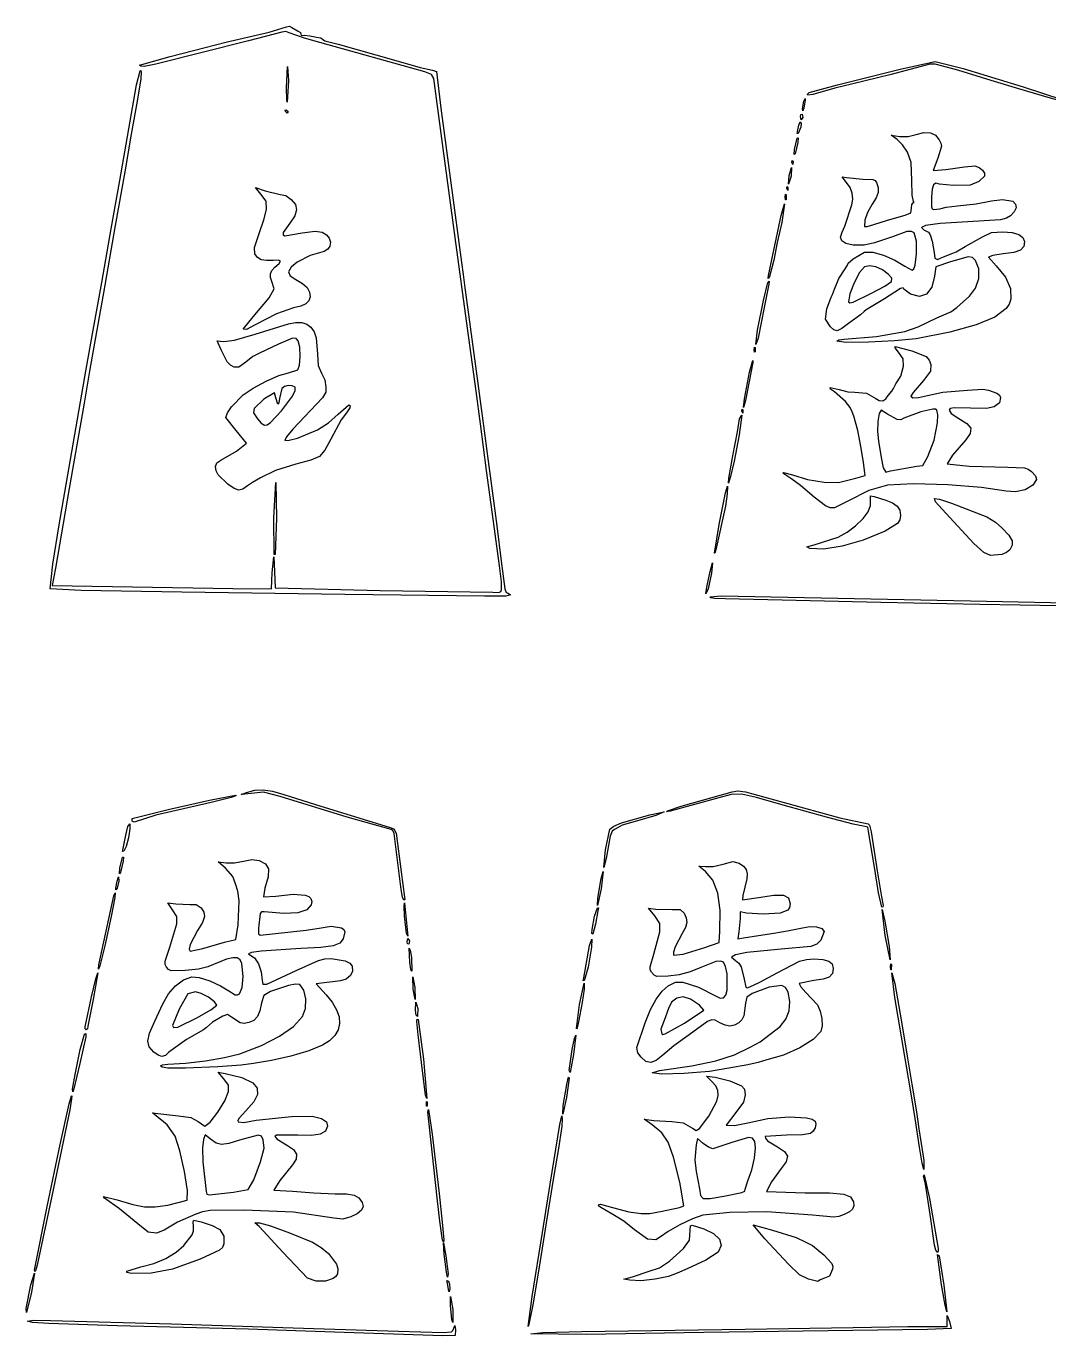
# Model space of a CAD drawing. Extents: x 118 to 1734, y 127 to 2403.
# Drawn here: x 867 to 1312, y 740 to 1309 of the extents above; entities that cross this region are included whole.
import ezdxf

# ---------------------------------------------------------------- set-up
doc = ezdxf.new("R2010")
doc.units = 0
doc.layers.get('0').update_dxf_attribs({"linetype": 'CONTINUOUS'})

msp = doc.modelspace()

# ---------------------------------------------------------------- linework, layer by layer
at = {"color": 7}
for points in [[(1005.75, 1062.096), (934.875, 1063.088625), (891.041672, 1063.829756), (877.5663, 1064.58405), (878.767275, 1075.269975), (881.5623, 1092.375), (893.25885, 1160.0625), (896.239425, 1176.9375), (900.0285, 1197.75), (904.17015, 1221), (907.8537, 1242), (915.071025, 1283.625), (916.670934, 1289.623744), (916.947208, 1289.765959), (917.111729, 1289.279602), (916.980975, 1286.25), (915.455025, 1276.5), (912.8298, 1262.181), (910.11525, 1245.764925), (905.906025, 1222.5), (900.714375, 1193.25), (896.954925, 1172.25), (894.768525, 1159.125), (892.41555, 1145.25), (885.87405, 1108.125), (879.85515, 1073.625), (878.5143, 1066.00725), (957, 1064.7831), (973.875, 1064.625), (974.090625, 1071.5625), (974.893725, 1078.5), (975.1437, 1072.071825), (975.465675, 1065.02265), (1021.019325, 1063.87815), (1069.956825, 1063.11255), (1072.676152, 1063.05035), (1073.440679, 1063.366283), (1073.861231, 1064.120147), (1073.828752, 1067.561401), (1072.8954, 1074.613575), (1070.289075, 1093.875), (1067.2977, 1116), (1064.647275, 1136.25), (1062.763275, 1150.5), (1058.9556, 1177.875), (1053.699075, 1217.25), (1048.49235, 1255.875), (1044.3243, 1286.3514), (1043.316009, 1288.119506), (1040.39685, 1289.2269), (994.875, 1301.97555), (988.125, 1303.913775), (981.471525, 1306.18695), (979.971956, 1306.744913), (978.269325, 1306.4598), (963.75, 1302.760575), (923.559075, 1292.61045), (918.421012, 1291.548609), (916.999784, 1291.637068), (916.5, 1292.148675), (929.8125, 1295.94705), (945, 1299.8007), (954, 1302.09375), (972.729825, 1306.5051), (980.365275, 1308.811725), (981.582806, 1309.076128), (982.6704, 1308.472425), (985.3584, 1306.919925), (986.389556, 1306.310991), (986.524425, 1305.58725), (986.663072, 1305.084525), (988.0314, 1305.165675), (990.437175, 1304.899425), (993.41925, 1304.25), (995.241919, 1304.029687), (996, 1303.5), (996.9375, 1302.760875), (1002.75, 1301.260275), (1027.875, 1294.1211), (1038.375, 1291.179675), (1043.8125, 1290.0081), (1045.533675, 1289.4375), (1047.35235, 1273.5), (1054.9176, 1217.25), (1056.448575, 1206.375), (1057.173, 1201.125), (1057.857825, 1195.445325), (1059.398475, 1183.820325), (1063.45875, 1153.875), (1066.49775, 1131), (1067.922675, 1120.125), (1069.082775, 1111.5), (1071.7566, 1092), (1073.6748, 1076.625), (1075.240734, 1064.644519), (1075.834811, 1063.026851), (1076.639325, 1062.75), (1077.75, 1061.93385), (1075.73227, 1061.462734), (1066.369387, 1061.325272), (1005.75, 1062.096)], [(1311.375, 1278.082275), (1298.625, 1281.804525), (1286.625, 1285.523775), (1272.114675, 1290.0192), (1262.329331, 1292.513447), (1260.051286, 1292.532847), (1257.864675, 1291.95855), (1243.125, 1288.153425), (1225.875, 1283.922525), (1218.75, 1282.213275), (1209.188625, 1279.342575), (1207.001953, 1279.049934), (1206.794242, 1279.540487), (1207.52175, 1280.26485), (1219.875, 1283.625975), (1247.06295, 1290.39375), (1262.2857, 1293.75), (1274.47275, 1290.674625), (1300.5, 1282.734975), (1317.3375, 1277.185425), (1317.573979, 1276.660662), (1316.667534, 1276.63395), (1311.375, 1278.082275)], [(980.381025, 1282.3125), (980.8125, 1291.501725), (981.17295, 1285.314225), (980.689519, 1276.109869), (980.509362, 1277.269976), (980.381025, 1282.3125)], [(1204.64955, 1273.125), (1205.25, 1276.5), (1205.728538, 1277.689678), (1205.85045, 1276.875), (1205.25, 1273.5), (1204.771462, 1272.310322), (1204.64955, 1273.125)], [(979.875, 1272), (979.78095, 1272.529687), (980.20575, 1272.75), (981, 1272), (980.66925, 1271.25), (979.875, 1272)], [(1203.75, 1269.79425), (1203.960675, 1270.7547), (1204.467225, 1270.89525), (1204.761975, 1269.351), (1204.0329, 1268.312175), (1203.75, 1269.79425)], [(1202.497575, 1263.313275), (1203, 1266.06135), (1203.6201, 1267.5), (1203.991196, 1266.801574), (1203.890278, 1265.220262), (1202.7861, 1262.492775), (1202.335528, 1262.476762), (1202.497575, 1263.313275)], [(1201.2177, 1255.5), (1202.348625, 1260.375), (1202.716481, 1260.627131), (1202.5323, 1258.5), (1201.401375, 1253.625), (1201.033519, 1253.372869), (1201.2177, 1255.5)], [(1219.5, 1172.185725), (1220.424937, 1172.768063), (1222.6875, 1173.014925), (1236.820734, 1174.239047), (1249.125, 1176.354675), (1254.900403, 1178.491453), (1263, 1182.2745), (1269.174525, 1185.000525), (1271.781825, 1186.803384), (1277.28915, 1191.766875), (1279.899, 1195.278554), (1281.2502, 1199.392734), (1281.255787, 1203.577466), (1279.8288, 1207.3008), (1278.567946, 1208.542209), (1276.667916, 1208.88075), (1269, 1206.75), (1262.6145, 1204.5), (1262.04105, 1200.441825), (1260.861047, 1195.654627), (1258.603687, 1192.668862), (1255.445372, 1191.616073), (1251.5625, 1192.6278), (1248.75, 1194.765225), (1248.424705, 1195.387621), (1247.170828, 1195.039809), (1240.209375, 1190.625), (1232.259675, 1185.75), (1231.5, 1185.120375), (1229.8125, 1183.71), (1224.63495, 1179.839625), (1221.746569, 1177.657584), (1219.703175, 1176.75), (1218.313755, 1177.198961), (1216.832437, 1178.366466), (1214.670675, 1181.78085), (1215.199547, 1186.300134), (1217.085225, 1191.314475), (1217.676375, 1192.5), (1218.536175, 1194.75), (1220.470125, 1199.3718), (1223.1843, 1203.6843), (1224.1875, 1205.2506), (1224.500484, 1206.072033), (1226.644294, 1207.910325), (1231.529175, 1210.88145), (1235.139367, 1210.809403), (1239.854259, 1209.574331), (1244.812279, 1207.473375), (1249.15185, 1204.803675), (1252.264575, 1203), (1252.996349, 1203.599021), (1253.583346, 1205.198775), (1254.258047, 1210.216631), (1254.158762, 1215.685866), (1253.155575, 1219.238775), (1251.970734, 1219.89165), (1250.041594, 1219.8333), (1243.6965, 1217.53725), (1235.951025, 1214.9907), (1231.49325, 1213.8708), (1226.60955, 1213.97355), (1223.529395, 1214.649832), (1221.707334, 1215.809175), (1221.140057, 1217.455474), (1221.82425, 1219.592625), (1222.99725, 1222.125), (1226.066925, 1231.5), (1226.50922, 1233.88458), (1226.230059, 1236.460144), (1225.29425, 1238.956198), (1223.7666, 1241.10225), (1221.852647, 1243.638937), (1223.81235, 1243.37505), (1230.90045, 1242.6633), (1235.248116, 1242.493716), (1236.191406, 1242.005017), (1236.8226, 1241.114025), (1237.547177, 1239.02904), (1237.492313, 1236.839691), (1236.636616, 1234.438096), (1234.9587, 1231.716375), (1232.912456, 1228.151184), (1231.790625, 1224.767175), (1231.570191, 1222.093612), (1232.69655, 1222.064925), (1235.62485, 1222.928175), (1241.62485, 1224.733425), (1249.213725, 1226.997075), (1251.789441, 1227.982847), (1252.04085, 1230.002325), (1252.091372, 1231.660566), (1252.701975, 1232.261475), (1253.178816, 1232.41695), (1252.87485, 1232.823975), (1252.340634, 1235.697966), (1252.12485, 1242), (1251.8151, 1249.819463), (1250.24985, 1254.37395), (1248.158869, 1257.552834), (1245.74985, 1259.8923), (1243.12485, 1261.661775), (1246.87485, 1261.2111), (1250.550553, 1261.167966), (1254.06915, 1261.98585), (1257.446072, 1262.816052), (1260.265275, 1262.717559), (1262.494922, 1261.697425), (1264.103175, 1259.7627), (1264.820988, 1258.259398), (1264.988944, 1256.897719), (1263.44325, 1251.79815), (1261.458, 1246.294575), (1266.916425, 1246.7526), (1274.99985, 1247.990325), (1279.609575, 1248.342525), (1281.377105, 1247.639793), (1282.820044, 1246.500441), (1283.69438, 1245.183156), (1283.7561, 1243.946625), (1281.337359, 1241.568553), (1277.4744, 1240.05195), (1270.238466, 1239.791137), (1264.230525, 1240.4598), (1262.576176, 1240.814067), (1261.535916, 1240.174425), (1260.945754, 1238.286764), (1260.6417, 1234.896975), (1260.654834, 1230.523688), (1261.028422, 1229.71403), (1261.73115, 1229.396025), (1264.35615, 1229.69025), (1267.12485, 1230.400575), (1271.99985, 1230.996075), (1280.107275, 1231.884825), (1286.857275, 1233.121875), (1291.640738, 1233.812531), (1296.04215, 1232.97735), (1297.250871, 1231.780522), (1297.45695, 1230.182372), (1296.697048, 1228.406261), (1295.007825, 1226.67555), (1293.275849, 1225.589466), (1290.649266, 1224.942187), (1276.445325, 1224.091725), (1264.434619, 1223.349234), (1258.12485, 1222.523325), (1256.391825, 1221.612328), (1257.330675, 1220.568975), (1259.36415, 1219.5), (1260.153971, 1218.358042), (1261.045922, 1215.724847), (1261.80885, 1210.740825), (1262.197125, 1208.275275), (1263.314466, 1207.669209), (1265.871525, 1208.837775), (1269.97695, 1210.5), (1271.374875, 1211.0625), (1275.37485, 1213.40985), (1282.849275, 1217.52945), (1286.803434, 1219.453369), (1291.69005, 1219.709475), (1295.830491, 1219.366808), (1298.693719, 1218.591122), (1300.411894, 1217.323487), (1301.117175, 1215.504975), (1300.866104, 1213.297471), (1299.377991, 1211.743978), (1296.438613, 1210.719784), (1291.83375, 1210.100175), (1287.30285, 1209.496097), (1285.49985, 1208.7762), (1288.77465, 1204.927425), (1292.852019, 1200.085866), (1295.006953, 1195.144069), (1295.151723, 1190.468925), (1294.442881, 1188.346001), (1293.1986, 1186.427325), (1288.286834, 1182.671522), (1280.129794, 1179.23325), (1268.70747, 1176.105816), (1253.99985, 1173.282525), (1244.680092, 1172.296509), (1233.257288, 1171.703456), (1223.580764, 1171.625738), (1219.49985, 1172.185725)], [(1198.774125, 1244.2308), (1199.859525, 1247.64045), (1199.653003, 1243.872281), (1198.584, 1240.5), (1198.774125, 1244.2308)], [(1200.059175, 1249.937475), (1200.209475, 1250.716059), (1200.512325, 1250.390625), (1200.453075, 1248.9531), (1200.0591, 1249.937475)], [(961.5, 1177.346475), (965.836725, 1182.760425), (972.7299, 1190.968509), (975, 1194.9597), (973.9578, 1198.08735), (973.329857, 1199.850505), (973.346559, 1201.477922), (974.008182, 1202.970859), (975.315, 1204.330575), (977.186491, 1205.994605), (977.701163, 1206.996825), (976.841027, 1207.410895), (974.5881, 1207.310475), (971.612722, 1207.187584), (969.347241, 1207.595109), (967.709439, 1208.561999), (966.6171, 1210.1172), (966.399366, 1212.917006), (968.495025, 1218.944775), (970.531069, 1224.89925), (971.5752, 1229.483475), (971.441306, 1232.989247), (969.244275, 1236.045975), (966.8502, 1238.999625), (971.070525, 1237.499625), (977.55375, 1236), (980.041538, 1235.479612), (982.42065, 1233.8241), (984.232618, 1231.565738), (984.734391, 1229.244319), (983.91163, 1226.639991), (981.75, 1223.5329), (978.953269, 1219.408491), (978.834991, 1218.355281), (979.580025, 1218), (987.072825, 1219.218975), (992.835291, 1220.015897), (995.892525, 1219.54455), (997.733918, 1218.43573), (998.927269, 1216.966172), (999.408916, 1215.256665), (999.1152, 1213.428), (998.281404, 1212.193847), (996.706275, 1211.167762), (990.66405, 1209.423225), (985.03905, 1206.573675), (982.291317, 1204.316407), (981.268294, 1202.331319), (981.964636, 1200.557084), (984.375, 1198.932375), (987.247366, 1197.271022), (989.246269, 1195.471969), (990.366743, 1193.54115), (990.603825, 1191.4845), (990.045496, 1189.733304), (988.708041, 1188.389681), (986.521984, 1187.407774), (983.41785, 1186.741725), (975.921038, 1184.040253), (966.75, 1179.360075), (962.910872, 1177.343784), (961.5, 1177.346475)], [(1197.146175, 1234.875), (1197.267263, 1236.074316), (1197.51975, 1235.79825), (1197.492, 1233.54825), (1197.236381, 1233.557128), (1197.14625, 1234.875)], [(1197.809175, 1238.687475), (1197.959475, 1239.466059), (1198.262325, 1239.140625), (1198.203075, 1237.7031), (1197.8091, 1238.687475)], [(1189.812675, 1200.75), (1191.691725, 1209.75), (1195.326947, 1226.833425), (1196.797275, 1231.9527), (1195.581291, 1223.726625), (1193.646825, 1215.03525), (1192.1595, 1207.4685), (1190.21145, 1199.67705), (1189.678866, 1199.492119), (1189.812675, 1200.75)], [(1234.36695, 1192.931175), (1240.437844, 1196.173808), (1243.256306, 1198.138772), (1243.520709, 1199.602843), (1241.929425, 1201.3428), (1239.3384, 1203.222885), (1236.457688, 1204.473891), (1233.726488, 1204.959882), (1231.584, 1204.544925), (1229.443275, 1202.045204), (1227.069281, 1197.557222), (1225.222547, 1192.754985), (1224.6636, 1189.3125), (1225.143086, 1188.829664), (1226.622703, 1189.160906), (1234.36695, 1192.931175)], [(1185.107325, 1176.9375), (1187.661825, 1189.8438), (1189.601775, 1197.7188), (1190.10345, 1198.228603), (1189.9335, 1197), (1187.982, 1186.875), (1185.380588, 1173.475106), (1184.3175, 1170.75), (1185.107325, 1176.9375)], [(954.851925, 1110.060675), (950.568872, 1114.152459), (949.733579, 1115.862564), (949.5, 1117.734675), (950.022797, 1119.3711), (951.81825, 1120.528275), (958.668478, 1124.436966), (963, 1127.9253), (958.518525, 1133.37915), (954.018525, 1139.077425), (954.653057, 1141.000351), (956.358384, 1143.612516), (961.461075, 1148.8986), (965.89166, 1151.835594), (971.478562, 1154.805966), (976.99774, 1157.216636), (981.22515, 1158.474525), (985.3125, 1159.69425), (985.981843, 1161.754678), (986.244759, 1165.556044), (986.081821, 1169.577769), (985.4736, 1172.299275), (984.498735, 1173.404216), (982.985297, 1173.572784), (976.841925, 1170.84855), (968.655, 1167.0099), (965.675091, 1165.476628), (962.58825, 1163.136), (959.680256, 1160.880872), (957.6501, 1160.8992), (955.987712, 1161.801104), (954.566503, 1163.229291), (951.88695, 1168.39365), (950.265675, 1172.4123), (953.070375, 1172.046825), (957.704484, 1172.571047), (966.75, 1175.240475), (981.157575, 1179.738825), (984.267017, 1180.313819), (986.931163, 1180.262182), (989.155214, 1179.578489), (990.944372, 1178.257312), (992.30384, 1176.293227), (993.23882, 1173.680805), (993.856125, 1166.48925), (994.081631, 1161.563709), (995.612475, 1158.322125), (997.046456, 1155.418341), (997.5, 1152.250125), (997.368847, 1150.088466), (995.953697, 1147.615462), (983.14125, 1133.90205), (980.351203, 1130.663241), (979.588575, 1129.07025), (981.53318, 1129.116564), (985.130269, 1130.097534), (993.8529, 1133.740725), (998.55, 1136.777541), (1002.8529, 1140.4191), (1007.4375, 1144.495725), (1007.971646, 1144.15701), (1007.929322, 1143.299466), (1006.418925, 1141.05375), (1004.073741, 1138.074), (999.601125, 1129.55745), (997.060307, 1124.78988), (994.679822, 1122.110944), (990.953457, 1120.450329), (984.375, 1118.737725), (975.577931, 1116.005803), (969.064275, 1112.75655), (965.501925, 1110.75), (963.423375, 1109.336175), (961.417829, 1107.842245), (959.584247, 1107.442744), (957.527366, 1108.171083), (954.851925, 1110.060675)], [(1183.618425, 1168.5), (1183.729556, 1169.548828), (1183.996725, 1169.4375), (1183.996725, 1167.5625), (1183.729556, 1167.451172), (1183.618425, 1168.5)], [(1214.625, 1100.5902), (1209.75, 1104.40005), (1203.75, 1109.47725), (1200, 1112.27895), (1197.375, 1113.98595), (1196.09394, 1114.874848), (1196.378072, 1115.202244), (1200.287325, 1114.1133), (1206.801055, 1112.121273), (1214.004966, 1110.944203), (1220.209243, 1110.754363), (1223.724075, 1111.724025), (1227.881175, 1112.7132), (1231.910325, 1113.80715), (1231.199025, 1119.520725), (1230.09225, 1125.75), (1228.751119, 1133.316131), (1226.945925, 1139.5875), (1226.247375, 1141.4625), (1225.414813, 1143.320245), (1223.390953, 1145.936325), (1218.6123, 1150.196175), (1216.778979, 1151.374675), (1216.6242, 1152.007078), (1220.550225, 1151.21355), (1224.270844, 1150.196128), (1227.44055, 1150.01115), (1232.385244, 1149.569841), (1236.498675, 1147.325325), (1238.013804, 1146.408873), (1239.491794, 1146.341409), (1240.81608, 1147.094422), (1241.8701, 1148.6394), (1243.48395, 1150.5), (1244.25, 1151.57145), (1245.1875, 1153.6629), (1247.379, 1157.061384), (1248.48915, 1161.3408), (1248.397134, 1164.487687), (1246.3803, 1167.39675), (1244.842024, 1169.238838), (1244.903738, 1169.919159), (1252.125, 1168.05975), (1258.361344, 1165.509019), (1259.760452, 1164.006628), (1260.439575, 1162.044675), (1260.239456, 1159.197019), (1257.280725, 1155.18015), (1252.6959, 1149.88395), (1251.780161, 1148.347757), (1252.607053, 1147.601559), (1255.035988, 1147.674432), (1258.926375, 1148.59545), (1265.686041, 1149.991584), (1276.32735, 1150.891425), (1283.07735, 1151.403525), (1285.526803, 1150.956881), (1289.0625, 1149.57615), (1290.202326, 1148.731868), (1290.730075, 1147.703807), (1290.201966, 1145.471203), (1287.983418, 1143.628061), (1284.579675, 1142.9241), (1270.690687, 1143.186159), (1268.834245, 1142.880995), (1268.42295, 1142.1975), (1269.267553, 1140.771366), (1272.158475, 1138.872225), (1275.994025, 1136.476087), (1277.745928, 1134.358556), (1277.555111, 1132.127034), (1275.5625, 1129.388925), (1269.890859, 1122.686044), (1267.511475, 1118.915475), (1277.052928, 1117.901147), (1293.87465, 1117.43295), (1301.063737, 1117.213912), (1302.734953, 1116.63105), (1304.226225, 1115.5299), (1305.900347, 1113.673425), (1306.35165, 1112.038125), (1304.781359, 1109.569105), (1301.458331, 1107.668878), (1297.278363, 1106.682137), (1293.13725, 1106.953575), (1282.509161, 1108.682079), (1267.844016, 1109.833894), (1252.927363, 1110.213087), (1241.54475, 1109.623725), (1233.535622, 1107.377766), (1224.28005, 1102.698825), (1218.488991, 1099.763625), (1216.697786, 1099.790039), (1214.625, 1100.5902)], [(1179.41445, 1147.125), (1181.630775, 1158.75), (1182.850481, 1163.416847), (1183.100039, 1163.83719), (1183.071975, 1162.875), (1179.798, 1146.375), (1179.0327, 1143.375)], [(973.3125, 1136.919), (978.106875, 1141.9815), (982.970494, 1148.323209), (984.113152, 1150.8161), (984.047025, 1152.252975), (982.79377, 1152.841915), (981.099488, 1152.889125), (979.428717, 1152.448873), (978.246, 1151.575425), (977.25, 1147.312425), (977.043975, 1145.335659), (976.5, 1144.875), (975.75, 1147.54425), (975.0819, 1149.75), (970.475634, 1147.007297), (966.246975, 1143.002175), (965.922394, 1141.065787), (967.685025, 1138.38195), (969.392258, 1136.499456), (970.757934, 1135.664878), (971.994025, 1135.823099), (973.3125, 1136.919)], [(1172.574825, 1112.625), (1174.3542, 1122.375), (1176.3375, 1132.875), (1177.307053, 1138.392806), (1178.2311, 1140), (1177.087125, 1131.5625), (1174.9185, 1120.125), (1173.36045, 1113.375), (1172.451262, 1110.541847), (1172.574825, 1112.625)], [(1178.309175, 1141.937475), (1178.459475, 1142.716059), (1178.762325, 1142.390625), (1178.703075, 1140.9531), (1178.3091, 1141.937475)], [(1242.9, 1115.9145), (1254.375, 1117.9386), (1257.010425, 1118.19225), (1259.124281, 1122.050044), (1261.89525, 1129.125), (1263.344288, 1136.743425), (1263.440494, 1140.14718), (1263.025275, 1142.20905), (1262.455587, 1142.668158), (1261.332412, 1142.725838), (1256.12955, 1141.5045), (1248.616275, 1138.688625), (1247.338971, 1138.071677), (1245.755456, 1138.160175), (1241.5542, 1140.482925), (1238.801325, 1142.25), (1237.904096, 1140.823978), (1237.356778, 1137.322275), (1237.254889, 1132.909434), (1237.69395, 1128.75), (1238.768175, 1121.625), (1239.656616, 1117.158488), (1240.852575, 1115.25), (1242.9, 1115.9145)], [(974.937525, 1079.561025), (974.853253, 1095.387853), (975.714375, 1110.75), (975.960759, 1095.337678), (975.405075, 1079.4375), (974.937525, 1079.561025)], [(1166.32755, 1080.14955), (1168.464525, 1092.571425), (1171.129275, 1106.274075), (1172.017181, 1109.153859), (1171.91295, 1105.875), (1171.134225, 1100.536875), (1167.0246, 1081.5), (1166.564278, 1080.020484), (1166.32755, 1080.14955)], [(1207.875, 1082.154975), (1206.538791, 1082.761134), (1209.75, 1083.67515), (1220.200331, 1087.000734), (1224.060717, 1089.144643), (1227.6648, 1091.9097), (1230.940484, 1095.094491), (1233.110587, 1098.032794), (1234.19726, 1100.763169), (1234.22265, 1103.324175), (1234.167319, 1104.985378), (1235.843475, 1104.735825), (1240.875, 1103.164425), (1243.750515, 1101.998815), (1245.733097, 1100.532563), (1246.88038, 1098.705016), (1247.25, 1096.455525), (1246.980802, 1094.515005), (1245.969638, 1092.943331), (1240.5, 1089.68055), (1231.025401, 1085.79699), (1221.893766, 1083.124584), (1213.908997, 1081.848768), (1207.875, 1082.154975)], [(1286.418375, 1079.09985), (1283.440434, 1080.351928), (1279.09365, 1084.24005), (1272.1752, 1091.8299), (1265.3958, 1099.26375), (1262.44851, 1102.433217), (1261.974216, 1103.818856), (1264.207051, 1103.572317), (1269.38115, 1101.84525), (1284.694134, 1095.835791), (1288.512559, 1093.6064), (1291.335, 1091.131275), (1294.293384, 1087.847181), (1295.738419, 1085.444053), (1295.819869, 1083.494905), (1294.6875, 1081.57275), (1293.24252, 1080.355213), (1291.289644, 1079.509397), (1286.418375, 1079.09985)], [(1163.071425, 1065.375), (1164.472725, 1072.125), (1165.444425, 1075.875), (1165.021275, 1071.375), (1163.619975, 1064.625), (1162.6419, 1062.375)], [(1316.7531, 1057.22775), (1281.75, 1057.808775), (1238.625, 1058.63145), (1201.875, 1059.476175), (1171.125, 1060.176975), (1166.39325, 1060.438725), (1164.762309, 1060.678941), (1164.326175, 1061.17065), (1169.432925, 1061.59065), (1277.625, 1059.3048), (1312.5, 1058.63775), (1344.5625, 1058.2185), (1345.224609, 1058.828034), (1345.5, 1060.24965), (1345.776122, 1061.841112), (1346.5131, 1059.11415), (1346.991675, 1056.603675), (1331.936475, 1056.86415), (1316.7531, 1057.22775)], [(913.181475, 963.658575), (913.300275, 964.7472), (928.875, 968.69925), (946.875, 972.7158), (958.125, 974.90835), (958.484387, 974.817533), (958.270045, 974.611646), (956.312269, 973.912172), (947.625, 971.76495), (923.5584, 966.263812), (914.1312, 963.171975), (913.181475, 963.658575)], [(1030.14255, 933.9372), (1027.095525, 958.3122), (1026.560138, 959.502816), (1025.798175, 959.99565), (1006.691991, 965.361206), (977.625, 974.383575), (970.368319, 976.188825), (962.25, 975.38835), (960.66975, 975.240656), (963, 976.113675), (966.616913, 977.03931), (970.179206, 977.210428), (974.183147, 976.598082), (979.125, 975.173325), (995.25, 970.16805), (1024.962, 961.052175), (1026.933688, 960.336755), (1028.030766, 958.460194), (1030.17855, 941.6247), (1031.686725, 930.5622), (1031.765841, 929.635247), (1031.3742, 929.2497), (1030.712559, 930.626653), (1030.14255, 933.9372)], [(1237.5996, 932.4375), (1236.371025, 940.875), (1233.360225, 959.25), (1233.057375, 960.98175), (1232.407725, 961.2225), (1226.595225, 962.30805), (1215, 965.31735), (1196.25, 970.548675), (1184.695509, 973.926689), (1178.139338, 975.3591), (1173.658678, 975.177023), (1168.330725, 973.711575), (1147.125, 967.9272), (1145.488325, 967.69721), (1145.978766, 968.055204), (1151.950575, 970.09755), (1174.125, 976.42455), (1176.489845, 976.787305), (1179.866972, 976.370203), (1196.625, 971.748525), (1220.879831, 965.071669), (1233.1119, 962.43525), (1233.740583, 961.828051), (1234.471387, 958.971928), (1237.12575, 942), (1238.97855, 930.75), (1239.672516, 926.906803), (1239.561866, 926.355676), (1239.1656, 926.25), (1237.5996, 932.4375)], [(1119.0426, 951.1875), (1120.84785, 960.147975), (1122.575316, 961.487034), (1126.0026, 962.919975), (1138.218178, 966.4374), (1144.5, 967.611225), (1140.9375, 966.069), (1132.875, 963.7185), (1126.3125, 961.9239), (1124.25, 960.735675), (1122.900075, 960), (1121.904295, 959.286693), (1121.001188, 957.050972), (1119.308625, 947.4375), (1118.288175, 943.5), (1119.0426, 951.1875)], [(909.1488, 951.066225), (910.52595, 957.589575), (911.410462, 961.314056), (912.15975, 962.391975), (912.259638, 960.291596), (911.598394, 956.412403), (910.568965, 952.552996), (909.5643, 950.511975), (909.079744, 950.434444), (909.1488, 951.066225)], [(907.953525, 943.125), (909.0867, 948), (909.414507, 947.917397), (909.296428, 946.268175), (908.14035, 941.25), (907.784644, 940.801978), (907.953525, 943.125)], [(928.6875, 856.317975), (926.338775, 856.729914), (925.582959, 857.291541), (926.406264, 857.786891), (928.7949, 858), (936.386021, 858.391877), (945.088116, 859.425469), (953.444877, 860.887713), (960, 862.56555), (969.428593, 866.172647), (977.330259, 870.180412), (983.403421, 874.411041), (987.3465, 878.686725), (988.595024, 882.204381), (988.731759, 886.420528), (987.856853, 890.244486), (986.07045, 892.585575), (984.285397, 892.743427), (981.222816, 892.2195), (973.4247, 889.630875), (970.414453, 887.856478), (969.4998, 884.6868), (968.786093, 881.251527), (967.678537, 878.739084), (966.110857, 877.045262), (964.016775, 876.06585), (961.999163, 875.716164), (960.229388, 875.948053), (956.4402, 878.471925), (954.694434, 879.591225), (952.6902, 878.951475), (948.202144, 876.248991), (945.525225, 873.9375), (944.205975, 873), (936.861966, 868.669734), (929.250825, 863.167725), (927.722966, 861.852943), (926.163572, 861.421378), (924.501367, 861.873486), (922.665075, 863.209725), (920.686063, 865.520543), (920.074678, 868.068581), (920.850011, 871.556248), (923.03115, 876.68595), (926.5281, 884.25015), (928.988516, 888.520905), (932.117034, 892.095975), (935.596736, 894.679976), (939.1107, 895.977525), (942.439109, 895.649804), (947.023931, 894.217284), (951.685507, 892.129129), (955.244175, 889.8345), (958.009045, 888.171134), (959.086075, 888.143037), (959.961919, 888.6531), (961.117308, 891.29501), (961.489725, 896.111475), (960.987002, 901.746606), (960.195183, 903.340513), (958.886175, 904.162247), (956.942315, 904.244508), (954.245941, 903.619996), (946.125, 900.38145), (942.076444, 899.313516), (936.26895, 898.67955), (930.177037, 898.607653), (929.017952, 899.119429), (928.192725, 900.1665), (927.571584, 901.359206), (927.52695, 902.745694), (929.62755, 908.903175), (932.726325, 919.015875), (932.696316, 922.177594), (930.7353, 925.02735), (928.6995, 928.199625), (932.258775, 927.747825), (938.307225, 927.384825), (941.032275, 927.433059), (943.169625, 925.8987), (944.462693, 924.116422), (944.68365, 922.141678), (943.775838, 919.602057), (941.6826, 916.12515), (938.408166, 910.002619), (937.989686, 908.030782), (938.48595, 907.07475), (943.896225, 908.3001), (953.3763, 911.05605), (958.3776, 912.229125), (959.28495, 918.6213), (959.754853, 929.025525), (959.209403, 933.26918), (958.173825, 936.3918), (957.00465, 939.504225), (953.8125, 943.1637), (950.625, 945.944175), (954.127425, 945.494775), (957.749025, 945.4683), (961.590225, 946.22145), (965.326847, 946.993809), (968.388075, 946.5474), (971.152434, 945.13517), (972.460481, 942.835266), (972.365006, 939.397916), (970.9188, 934.57335), (970.2768, 930.713775), (975.75, 930.981975), (983.291501, 931.855079), (988.378237, 931.510884), (989.991933, 930.884552), (990.980974, 929.956597), (991.341706, 928.727921), (991.070475, 927.199425), (989.17792, 925.032338), (985.248188, 923.8233), (979.110867, 923.547169), (970.59555, 924.1788), (969.483093, 924.177124), (968.850103, 923.432569), (968.12475, 917.166975), (968.152453, 914.672578), (968.839125, 914.0715), (988.875, 916.21515), (995.388225, 917.32725), (999.818241, 917.976038), (1004.299275, 917.22375), (1005.260903, 916.48015), (1005.675816, 915.509841), (1004.917275, 912.493125), (1003.483663, 910.625725), (1000.611647, 909.443034), (995.319376, 908.715308), (986.625, 908.2128), (969.259481, 907.140769), (965.101212, 906.550613), (963.75, 905.90325), (964.75875, 905.25015), (966.484339, 904.239563), (968.095003, 901.6506), (969.285353, 898.147463), (969.75, 894.39435), (970.076916, 892.748934), (971.7918, 892.850025), (984.548475, 898.662375), (994.274709, 903.116344), (997.004471, 903.785541), (999.7107, 903.899325), (1005.770081, 902.880253), (1007.865691, 901.844551), (1008.9228, 900.60675), (1009.058388, 898.436288), (1008.129881, 896.493694), (1006.335884, 895.027622), (1003.875, 894.286725), (993.230925, 892.96575), (997.5141, 888.170175), (1000.232305, 884.893493), (1002.114756, 881.700231), (1003.163886, 878.62551), (1003.382128, 875.704453), (1002.771917, 872.972182), (1001.335686, 870.463818), (999.075869, 868.214483), (995.9949, 866.2593), (990.071456, 863.846543), (982.230225, 861.498656), (973.779638, 859.559904), (966.028125, 858.37455), (960.61125, 857.53935), (950.458125, 856.8243), (936.375, 856.255725), (928.6875, 856.317975)], [(1139.25, 854.204025), (1142.4375, 855.3012), (1156.522379, 857.290627), (1167.029091, 859.443994), (1175.092007, 862.05217), (1181.8455, 865.406025), (1186.237575, 867.75), (1194.957375, 874.457175), (1197.439922, 877.572325), (1198.868456, 881.245341), (1199.187094, 885.231261), (1198.33995, 889.285125), (1197.197475, 891.271219), (1195.6167, 892.25685), (1190.070459, 891.500541), (1182.6858, 888.70815), (1180.447022, 887.08425), (1179.8904, 884.4852), (1179.116456, 879.054872), (1178.24707, 877.331497), (1176.9663, 876.00915), (1175.084603, 874.933473), (1173.079641, 874.573753), (1170.943771, 874.929857), (1168.66935, 876.00165), (1166.648779, 877.090276), (1165.064841, 877.300847), (1163.289864, 876.52835), (1160.696175, 874.667775), (1155.3414, 870.748875), (1148.664469, 866.019497), (1143.870225, 861.936375), (1141.025604, 859.66571), (1138.632206, 858.773944), (1136.50068, 859.243399), (1134.441675, 861.0564), (1132.990739, 863.017433), (1132.686938, 865.193053), (1136.207325, 875.998875), (1138.569807, 881.746874), (1141.006828, 886.294659), (1143.562579, 889.712734), (1146.28125, 892.0716), (1149.414591, 893.648813), (1152.681525, 893.67645), (1159.460738, 891.4827), (1167.09315, 887.532375), (1168.893892, 886.707902), (1170.264609, 886.857188), (1171.241141, 887.99996), (1171.859325, 890.15595), (1171.823241, 897.289331), (1171.200493, 900.494081), (1170.322125, 902.29275), (1168.993175, 902.770332), (1166.939128, 902.563697), (1160.455575, 900.05235), (1155.839171, 898.172112), (1151.068003, 896.890275), (1146.209183, 896.220438), (1141.329825, 896.1762), (1140.090994, 896.723147), (1138.931475, 897.936375), (1138.399331, 899.022444), (1138.352963, 900.337978), (1140.009375, 905.781525), (1142.67045, 915.558), (1142.672822, 919.118681), (1140.450225, 922.4088), (1137.75, 925.8651), (1140.89355, 925.38315), (1147.950225, 925.165725), (1151.4681, 925.285388), (1153.150425, 923.690325), (1154.134041, 921.657933), (1154.328806, 919.6299), (1153.717087, 917.42738), (1152.28125, 914.871525), (1149.259172, 909.052238), (1148.516786, 906.688226), (1148.57535, 905.42355), (1152.744703, 905.883356), (1162.23615, 908.76), (1168.347225, 910.84395), (1168.712025, 915.733875), (1168.86768, 924.935227), (1167.854869, 932.397356), (1165.699648, 938.012714), (1162.428075, 941.67375), (1159.5, 944.071725), (1162.437075, 943.970925), (1165.814466, 943.982428), (1170.0819, 944.96655), (1174.420622, 946.021313), (1177.16595, 945.3042), (1179.000075, 944.104031), (1180.160606, 942.575531), (1180.636547, 940.741284), (1180.4169, 938.623875), (1178.643656, 931.280166), (1178.59245, 929.406375), (1185.555975, 930.397125), (1192.175726, 931.531723), (1196.385262, 931.522575), (1198.603662, 930.28864), (1199.25, 927.748875), (1199.025368, 926.146584), (1198.291069, 924.987544), (1194.93105, 923.65575), (1187.523084, 923.194303), (1180.3125, 923.65575), (1177.5, 924.1926), (1177.49175, 921.281925), (1177.002, 915.45645), (1176.5205, 912.541575), (1179.891975, 913.04715), (1192.125, 914.983125), (1198.875, 916.0368), (1204.641975, 917.318025), (1207.785369, 917.801647), (1210.755253, 917.635097), (1213.028186, 916.907636), (1214.080725, 915.708525), (1212.559575, 911.958525), (1210.923069, 910.189905), (1208.241403, 909.102994), (1195.372725, 907.9569), (1180.415512, 906.505294), (1175.573857, 905.515467), (1173.75, 904.548225), (1175.575575, 903.0228), (1176.972093, 901.919573), (1178.024747, 900.249881), (1179.23715, 894.90375), (1179.955331, 891.461137), (1180.640053, 891.206775), (1181.73945, 891.67545), (1185.75, 893.575275), (1193.625, 897.696975), (1203.326475, 902.766103), (1206.313291, 903.552062), (1209.527175, 903.729825), (1213.505386, 903.529321), (1216.122994, 902.835553), (1217.560898, 901.560765), (1218, 899.6172), (1217.612641, 897.369586), (1216.26165, 895.854825), (1213.663652, 894.895364), (1209.535275, 894.31365), (1203.228, 893.008425), (1203.886641, 891.562162), (1206.14475, 889.1763), (1211.102475, 883.816575), (1212.364679, 881.11091), (1213.085709, 877.863094), (1213.184629, 874.705362), (1212.5805, 872.26995), (1209.231911, 868.693791), (1203.459684, 865.047319), (1196.383991, 861.921019), (1189.125, 859.905375), (1185.375, 858.768825), (1180.875, 857.784075), (1172.625, 856.232625), (1164.241126, 854.890211), (1153.120584, 853.935759), (1143.4085, 853.621672), (1139.25, 854.20035)], [(906.08625, 934.5), (906.75, 937.5), (907.35045, 939.375), (907.41345, 937.5), (906.7497, 934.5), (906.154378, 933.750019), (906.08595, 934.5)], [(1115.607675, 930.1875), (1117.101272, 938.641312), (1118.054925, 941.695125), (1117.109438, 934.188206), (1115.4705, 927), (1115.607675, 930.1875)], [(898.824075, 901.125), (905.31, 931.125), (905.814047, 932.5302), (905.659125, 930.375), (904.17225, 922.125), (901.426425, 909.43335), (899.246119, 900.681019), (898.676095, 899.309004), (898.824075, 901.125)], [(1032.483225, 914.75595), (1031.673094, 922.469906), (1031.465852, 926.706045), (1031.59455, 928.125), (1033.1283, 913.63095), (1032.483225, 914.75595)], [(1113.2511, 916.57905), (1114.203375, 922.32915), (1115.466675, 926.008875), (1115.895356, 925.897922), (1115.68065, 924.6798), (1114.718475, 918.923625), (1113.55215, 914.50275), (1113.108394, 914.815134), (1113.2511, 916.57905)], [(1240.540425, 913.9422), (1239.19815, 925.1982), (1240.47795, 920.111475), (1242.3408, 909.1773), (1242.803025, 903.407775), (1240.540425, 913.9422)], [(1032.75, 911.20575), (1033.0329, 912.687825), (1033.761975, 911.649), (1033.467225, 910.10475), (1032.960675, 910.2453), (1032.75, 911.20575)], [(1109.5392, 895.5702), (1112.012475, 909.5475), (1113.0072, 912.370575), (1112.97945, 908.823075), (1111.44135, 900.15345), (1109.75535, 894.22365), (1109.352188, 894.369637), (1109.539425, 895.5702)], [(1033.895025, 902.381025), (1033.692375, 908.381025), (1034.106881, 907.6125), (1034.604975, 904.368975), (1034.807625, 898.368975), (1034.393119, 899.1375), (1033.895025, 902.381025)], [(1242.896175, 900.375), (1243.017263, 901.574316), (1243.26975, 901.29825), (1243.242, 899.04825), (1242.986381, 899.057128), (1242.89625, 900.375)], [(892.782525, 874.3125), (895.6326, 887.25), (897.444844, 895.099031), (898.338525, 897.6456), (896.289, 886.178625), (894, 874.470525), (893.764847, 873.431962), (893.19945, 873), (892.74675, 873.385547), (892.782525, 874.3125)], [(1035.399975, 890.649975), (1035.243, 895.992975), (1036.149975, 891.399975), (1036.307025, 886.05705), (1035.399975, 890.649975)], [(1256.63055, 815.0625), (1255.5, 822), (1253.6112, 834.375), (1252.13505, 843.375), (1244.7483, 887.0625), (1243.478775, 897.75), (1244.835328, 893.054503), (1247.6163, 876.375), (1250.256675, 860.625), (1252.193775, 849.375), (1254.1185, 837.375), (1255.17825, 829.875), (1256.195025, 823.5), (1257.343434, 816.174309), (1257.43485, 812.25), (1256.63055, 815.0625)], [(941.625, 878.23965), (947.512162, 881.654128), (950.08125, 883.6461), (949.0971, 885.153302), (946.455938, 887.0982), (943.290244, 888.77456), (940.7325, 889.47615), (937.467075, 888.53865), (933.622425, 881.895262), (930.75, 874.79715), (931.264541, 873.916982), (933.028359, 874.127634), (941.625, 878.23965)], [(1106.3205, 873.512775), (1107.746944, 883.989469), (1109.6883, 893.1651), (1109.7063, 890.625), (1108.830825, 884.85315), (1107.284437, 876.453291), (1106.622541, 873.816953), (1106.4131, 873.312886), (1106.32035, 873.512775)], [(1036.3881, 881.556), (1036.60005, 885), (1037.436994, 882.144337), (1037.232975, 878.7435), (1036.749281, 879.309178), (1036.3881, 881.556)], [(1153.344, 875.909025), (1161.75, 881.426025), (1159.81935, 883.656356), (1155.875625, 886.3125), (1152.794036, 887.210025), (1149.990891, 886.728469), (1147.756925, 884.995659), (1146.382875, 882.139425), (1144.445175, 877.0047), (1143.090159, 873.182541), (1143.515625, 871.23435), (1143.909567, 870.894545), (1144.908788, 871.194084), (1153.344, 875.909025)], [(1040.702475, 844.599), (1039.05285, 858.75), (1037.637075, 870.75), (1036.973231, 876.613603), (1037.116966, 877.559706), (1037.575575, 877.424325), (1039.817775, 860.25345), (1041.405675, 843.1557), (1040.7024, 844.599)], [(887.276325, 847.187475), (888.41295, 853.5), (890.704275, 864.375), (892.56765, 871.0875), (893.105214, 871.372044), (893.047322, 869.961741), (890.5575, 858.325275), (887.911331, 847.285641), (887.396834, 846.053532), (887.276325, 847.187475)], [(1103.25, 855.283875), (1104.569597, 864.364791), (1105.52841, 869.115142), (1106.072625, 870.660825), (1105.149347, 862.215478), (1103.5995, 854.34945), (1103.25, 855.283875)], [(920.25, 785.023275), (915.75, 788.609925), (907.748063, 795.215034), (901.26015, 799.72725), (900.76605, 800.4759), (906.76605, 799.069575), (913.493293, 797.02941), (918.553266, 796.049297), (923.209799, 795.994623), (928.726725, 796.730775), (937.222575, 798.953625), (937.288345, 803.098945), (936.004369, 811.312969), (934.002614, 820.28932), (931.91505, 826.721625), (928.490878, 831.713869), (922.92195, 836.10705), (922.132847, 836.843747), (924.375, 836.59905), (933.419775, 835.617), (938.803256, 834.8361), (941.9148, 833.0625), (944.870025, 831.02385), (947.219096, 832.866988), (950.482266, 837.123047), (953.504108, 842.095464), (955.1292, 846.087675), (955.110956, 848.824125), (953.127225, 851.6508), (950.625, 854.501175), (953.625, 854.01885), (960.946162, 852.210769), (965.76915, 849.94515), (967.629926, 847.520134), (967.770281, 844.818966), (966.139071, 841.639939), (962.68515, 837.78135), (959.748579, 834.595383), (959.226057, 833.602061), (959.369175, 832.975838), (961.757721, 832.726655), (967.125, 833.651775), (982.53945, 835.229625), (991.426181, 835.395244), (995.5167, 834.376125), (997.74615, 832.928775), (998.10225, 831.11985), (997.227246, 828.958188), (995.009794, 827.645381), (991.132095, 827.083709), (985.27635, 827.17545), (975.996975, 827.2077), (975.253425, 826.625344), (976.2048, 825.402075), (980.716275, 822.6321), (983.410498, 820.952556), (984.693619, 818.959059), (984.548524, 816.715377), (982.9581, 814.285275), (977.418844, 807.45405), (974.7687, 803.202675), (982.875, 802.817175), (992.25, 802.036575), (1001.502, 801.7161), (1006.408114, 801.629297), (1009.689553, 801.073819), (1011.820946, 799.897819), (1013.276925, 797.94945), (1013.621344, 796.236289), (1012.872038, 794.561597), (1011.092962, 793.007068), (1008.348075, 791.6544), (1004.757609, 790.702191), (1000.96965, 791.135025), (983.321409, 793.734572), (961.875, 794.59695), (947.142131, 794.363681), (943.759434, 793.844051), (940.875, 792.8793), (932.891353, 789.307903), (927.086325, 785.875725), (923.882812, 784.637813), (920.25, 785.02305)], [(1100.5818, 840), (1102.128103, 849.138891), (1102.824709, 851.899248), (1103.051473, 852.35021), (1103.1582, 852), (1102.073644, 843.481613), (1100.47395, 836.2554), (1100.5818, 840)], [(1137.294375, 782.015325), (1131.549225, 786.038175), (1126.950225, 789.75), (1122.195375, 792.749025), (1116.9375, 795.749025), (1116, 796.5), (1116.148836, 797.051774), (1116.896897, 797.140491), (1122, 795.682125), (1129.125, 793.85385), (1134.4389, 793.07985), (1138.246069, 793.093247), (1143.606525, 794.1678), (1151.185875, 795.75), (1153.09275, 796.447875), (1151.25345, 806.760375), (1148.537445, 817.588133), (1146.221025, 824.145384), (1143.442287, 828.232768), (1139.339325, 831.650925), (1135.875, 834.176775), (1140, 833.5767), (1147.858125, 833.148675), (1152.768863, 832.591537), (1156.875, 830.153175), (1158.376041, 829.242197), (1159.881975, 830.118675), (1163.947088, 835.429209), (1167.360375, 841.965375), (1167.938995, 844.426863), (1167.804337, 846.566025), (1166.914073, 848.553312), (1165.225875, 850.559175), (1162.875, 852.877275), (1166.625, 852.3318), (1173.053944, 850.816153), (1178.0502, 848.578875), (1179.367959, 847.105969), (1179.75, 844.753425), (1178.928656, 841.577691), (1175.625, 836.9997), (1171.5, 831.502575), (1175.106769, 831.423019), (1180.875, 832.4571), (1189.621966, 834.348111), (1198.774031, 835.133803), (1206.298812, 834.763543), (1208.815851, 834.129109), (1210.163925, 833.1867), (1210.42631, 831.93681), (1210.084556, 830.405184), (1209.277924, 828.953617), (1208.145675, 827.9439), (1204.579153, 827.355431), (1197.71655, 827.200875), (1188.45465, 826.62855), (1188.506071, 825.817677), (1189.450228, 824.757497), (1193.78745, 822.0846), (1196.798161, 820.119172), (1198.041187, 818.022253), (1197.54817, 815.603345), (1195.35075, 812.67195), (1191.120197, 806.897269), (1189.05195, 802.617825), (1205.78175, 802.114425), (1216.391268, 802.065325), (1222.553091, 801.558103), (1225.567993, 800.349543), (1226.73675, 798.196425), (1226.929575, 796.434347), (1226.410388, 795.046275), (1225.046044, 793.849509), (1222.7034, 792.66135), (1220.477531, 791.796349), (1218.275569, 791.477887), (1209, 792.3786), (1189.125, 793.865025), (1173.020756, 793.556587), (1161.375, 792.461325), (1156.747334, 790.807234), (1151.277562, 788.225784), (1146.243673, 785.377611), (1142.92365, 782.92335), (1140.806934, 781.709278), (1137.294375, 782.015025)], [(870.75, 768.438975), (876.2694, 796.125), (881.970225, 823.125), (885.832097, 840.736463), (886.819225, 844.208984), (886.985225, 844.242463), (886.89795, 843), (886.13985, 838.125), (878.2752, 800.625), (871.9257, 770.720475), (871.207547, 768.271828), (870.884839, 767.909364), (870.75, 768.438975)], [(1041.118425, 840.75), (1041.229556, 841.798828), (1041.496725, 841.6875), (1041.496725, 839.8125), (1041.229556, 839.701172), (1041.118425, 840.75)], [(1048.171725, 781.580175), (1047.04005, 789.75), (1045.871025, 799.875), (1041.75, 837.295425), (1042.119675, 838.3803), (1043.59365, 827.567775), (1045.514175, 811.5), (1046.6655, 801.75), (1048.0218, 789.375), (1048.775672, 781.661053), (1048.643232, 780.67618), (1048.171725, 781.580175)], [(1085.32125, 744), (1087.1055, 757.125), (1091.616225, 784.875), (1095.015375, 805.875), (1099.146, 831.75), (1100.04015, 835.5), (1100.228541, 834.415431), (1099.945163, 830.941509), (1098.3717, 820.5), (1096.555875, 809.625), (1093.24605, 789), (1090.158525, 769.875), (1087.390575, 753.495113), (1085.968104, 746.279658), (1085.510165, 744.321942), (1085.32125, 744)], [(957.24015, 802.44255), (963.7377, 803.617425), (966.133556, 807.742191), (969.02295, 815.508075), (970.58805, 821.512331), (970.24785, 825.1875), (969.534559, 826.681113), (967.989591, 827.148769), (959.843025, 824.946975), (955.230696, 823.545877), (952.094494, 823.141388), (949.700032, 823.762223), (947.312925, 825.4371), (945.010275, 827.374725), (944.1927, 825.249825), (943.807639, 821.640618), (943.948509, 815.509266), (945.426975, 802.656), (945.697945, 801.591839), (946.830975, 801.218287), (957.24015, 802.44255)], [(1170.375, 800.66175), (1178.326716, 802.249472), (1179.509237, 802.896833), (1179.75, 803.749725), (1180.7991, 807.261675), (1182.536157, 812.087968), (1183.751391, 817.191441), (1184.271922, 821.622543), (1183.924875, 824.431725), (1182.860201, 825.821903), (1181.184356, 826.218628), (1173.873525, 823.924425), (1165.6206, 821.25), (1163.758856, 821.912053), (1161.48525, 823.50375), (1158.918375, 825.757575), (1158.343725, 822.94125), (1157.898497, 816.424547), (1158.419925, 811.427325), (1159.834275, 803.8125), (1160.287905, 800.946473), (1161.463631, 799.684894), (1164.45986, 799.69943), (1170.375, 800.66175)], [(1262.025975, 779.4375), (1260.06105, 792.75), (1258.070775, 805.859175), (1257.268875, 809.421675), (1257.584175, 810), (1259.9058, 799.6875), (1263.5325, 777.9375), (1263.585553, 776.745703), (1263.178875, 776.25), (1262.537513, 777.186328), (1262.025975, 779.4375)], [(912.9375, 767.014575), (910.905401, 767.490995), (910.885631, 768.113278), (917.003625, 769.8804), (922.721735, 771.454393), (927.901912, 773.620791), (932.323952, 776.26918), (935.76765, 779.28915), (939.332288, 783.846225), (939.841655, 785.580403), (939.855825, 787.676775), (939.786105, 789.511779), (940.099575, 790.29585), (943.29735, 789.4389), (948.014925, 787.967925), (951.311373, 786.200445), (953.114053, 783.210975), (953.160313, 779.895199), (952.442706, 778.394847), (951.1875, 777.1488), (942.789056, 773.223563), (930.75, 768.88905), (921.527569, 767.156353), (912.9375, 767.014575)], [(989.51655, 765.036225), (978.7545, 776.27775), (968.44935, 787.5042), (966.547725, 789), (968.547975, 789), (973.336575, 787.80795), (981.657825, 784.7844), (991.682016, 780.671456), (995.387462, 778.383966), (998.5179, 775.7844), (1002.135, 771.179597), (1002.672673, 769.09997), (1002.4608, 766.949925), (1001.828885, 765.76773), (1000.665166, 764.817989), (997.242431, 763.689806), (993.192818, 763.713258), (989.51655, 765.036225)], [(1129.571925, 764.123925), (1127.018925, 764.625), (1130.696925, 765.62355), (1138.03755, 768.06105), (1142.4603, 769.5), (1146.85335, 772.405369), (1152.9375, 777.98925), (1155.524006, 781.488431), (1155.759375, 785.918325), (1155.877612, 787.79865), (1156.6209, 788.090025), (1161.75, 786.415425), (1165.952821, 784.473176), (1168.497778, 781.972462), (1169.215721, 779.187293), (1167.9375, 776.391675), (1162.637447, 772.816172), (1154.475, 769.0722), (1150.125, 767.191725), (1146.391491, 765.703225), (1140.582244, 764.525709), (1134.406106, 763.914252), (1129.571925, 764.123925)], [(1207.230375, 764.580525), (1203.336994, 766.404478), (1198.605375, 771.0753), (1188.188775, 782.1717), (1183.131825, 788.1318), (1191.56805, 785.8365), (1201.82925, 782.656125), (1206.07005, 780.700125), (1208.94435, 779.25), (1213.97265, 775.125975), (1217.354597, 771.356569), (1217.778901, 770.161624), (1217.646225, 768.942675), (1216.300172, 765.959709), (1214.20245, 765), (1212.375, 764.25), (1211.313141, 763.615134), (1207.230375, 764.580525)], [(1049.848725, 767.625), (1048.9371, 775.5), (1048.544325, 780.375), (1049.654925, 774.75), (1050.566625, 766.875), (1050.317784, 765.443953), (1049.848725, 767.625)], [(1265.037525, 762.067575), (1263.332325, 775.332375), (1264.01715, 774.669825), (1266.077756, 762.006066), (1267.39035, 750.4614), (1266.589744, 753.344269), (1265.037525, 762.067575)], [(867.17655, 751.875), (869.215941, 762.093891), (870.7893, 767.25), (869.529703, 758.905434), (867.26115, 750.044325), (867.17655, 751.875)], [(1050.8598, 759.375), (1050.262725, 762.75), (1050.086128, 764.050884), (1050.7026, 763.7829), (1051.25505, 762.448341), (1051.299675, 760.4079), (1051.042725, 759.059653), (1050.8598, 759.375)], [(1052.1867, 747.062475), (1051.5903, 753.136875), (1051.5768, 757.0773), (1052.618756, 751.452216), (1052.70525, 745.705575), (1052.1864, 747.062475)], [(1048.250025, 739.978725), (1005.375, 741.3807), (984.375, 742.1139), (963.75, 742.865925), (935.625, 743.63085), (906.75, 744.37095), (876.984881, 745.307259), (869.99433, 745.817781), (867.75, 746.383125), (870.392081, 746.805731), (877.6875, 746.69205), (930.375, 745.131525), (978.706275, 743.641125), (996.75, 742.9539), (1029, 742.03905), (1048.45815, 741.4845), (1051.985944, 741.680212), (1052.64758, 742.229658), (1053.01275, 743.25), (1053.471009, 744.510506), (1053.862275, 742.6875), (1053.6201, 740.15625), (1048.250025, 739.978725)], [(1086.493725, 740.807925), (1091.787797, 741.374937), (1108.746488, 741.9063), (1179.75, 742.909275), (1226.625, 743.62575), (1250.4375, 743.966625), (1267.5, 744), (1267.542, 746.4375), (1267.58475, 748.875), (1268.53095, 746.25), (1269.209025, 743.086275), (1259.033025, 742.66875), (1161.750075, 741.383325), (1110.665503, 740.492512), (1086.4938, 740.807925)]]:
    msp.add_lwpolyline(points, close=True, dxfattribs=at)

doc.saveas('drawing.dxf')
